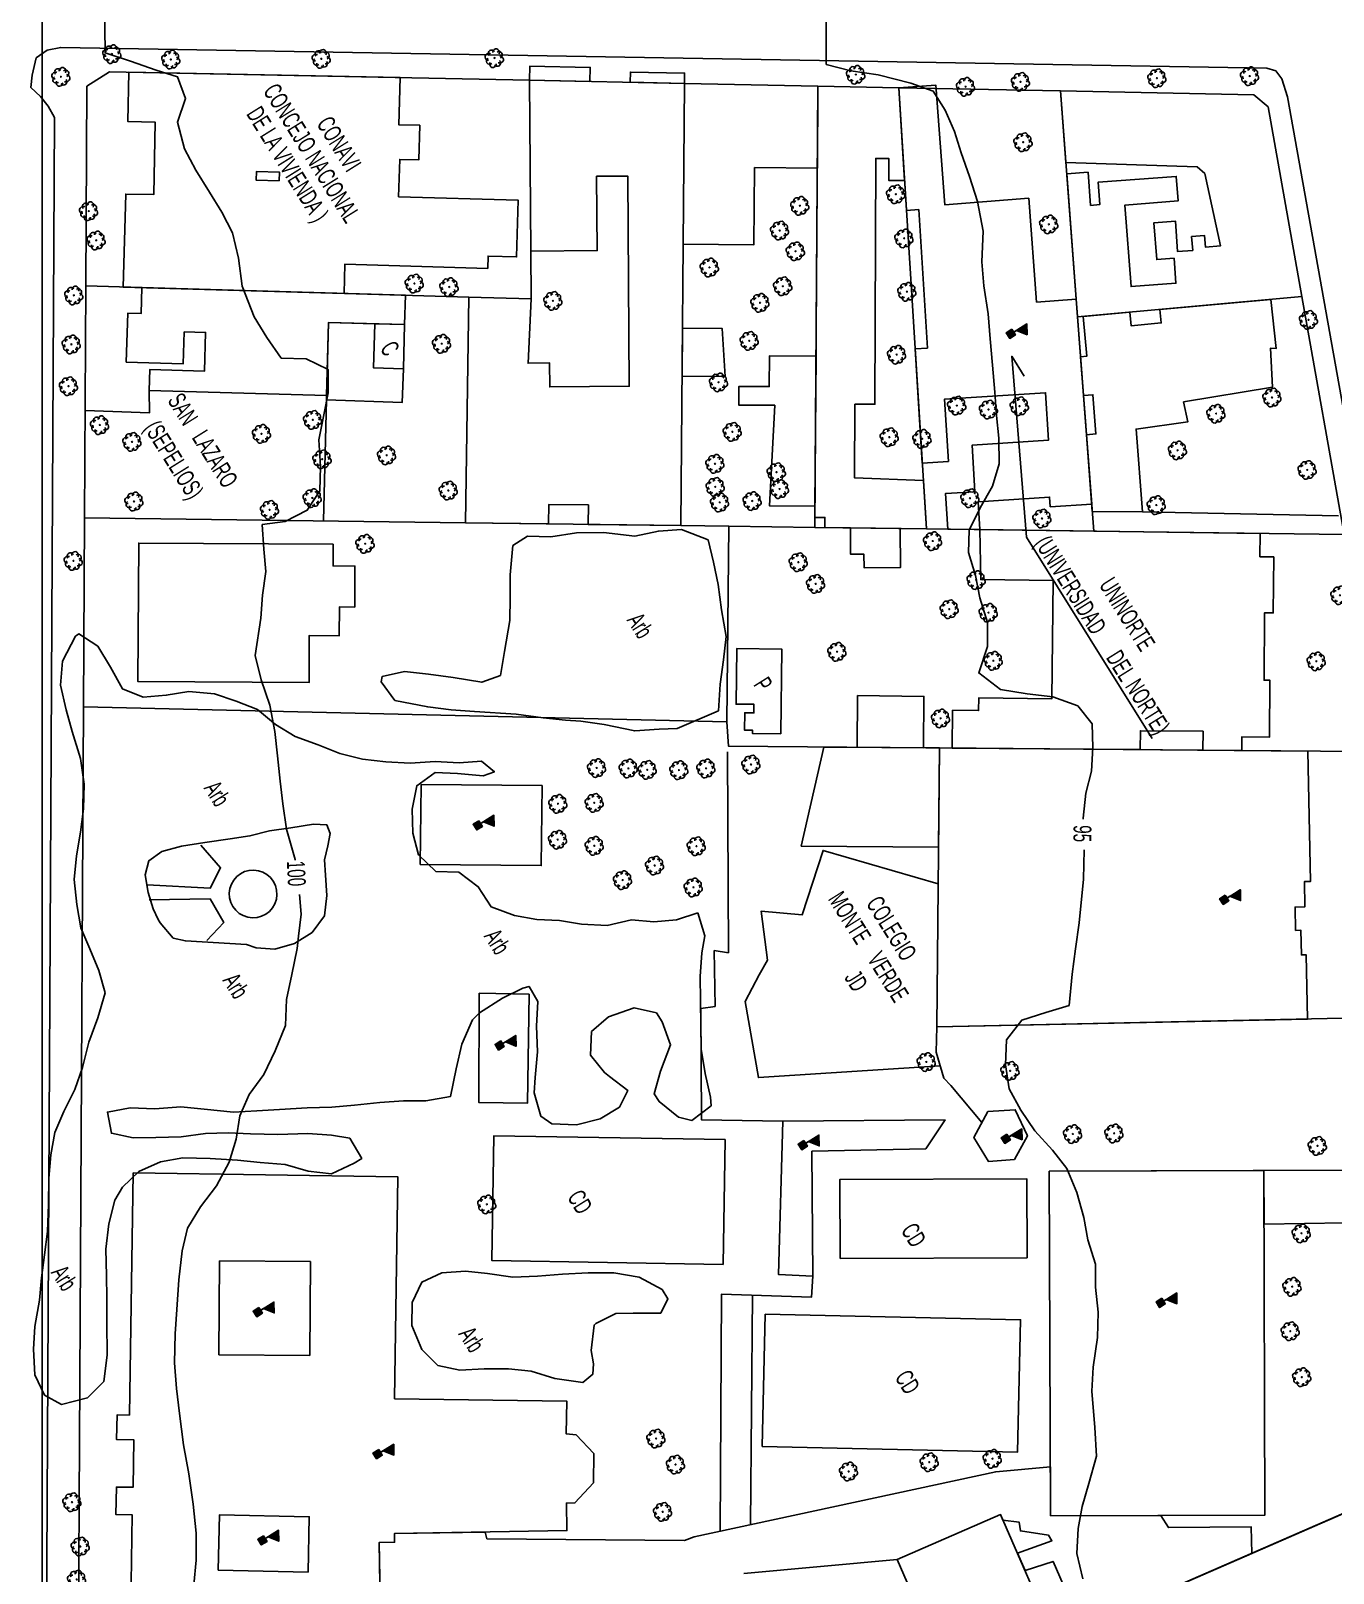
# Model space of a CAD drawing. Header units: millimetres. Extents: x 438774 to 440085, y 7202522 to 7203572.
# Drawn here: x 438781.2 to 438927.1, y 7202859.7 to 7203032.5 of the extents above; entities that cross this region are included whole.
import ezdxf

# ---------------------------------------------------------------- set-up
doc = ezdxf.new("R2010")
doc.units = ezdxf.units.MM
doc.linetypes.add('00', pattern=[10, 0, -10])
for name, color, linetype in [('0505', 1, 'Continuous'), ('0506', 1, 'Continuous'), ('0603', 1, 'Continuous'), ('0611', 30, 'Continuous'), ('0707', 7, 'Continuous'), ('0801', 10, 'Continuous'), ('0802', 7, 'Continuous'), ('0803', 160, 'Continuous'), ('0804', 170, 'Continuous'), ('0811', 10, 'Continuous'), ('0812', 7, 'Continuous'), ('0821', 10, 'Continuous'), ('0822', 7, 'Continuous'), ('0835', 7, 'Continuous'), ('0836', 7, 'Continuous'), ('0869', 7, 'Continuous'), ('0870', 7, 'Continuous'), ('1005', 3, 'Continuous'), ('1006', 3, 'Continuous'), ('1007', 3, 'Continuous')]:
    doc.layers.add(name, color=color, linetype=linetype)
doc.styles.add('02', font='swissc.ttf')

# ---------------------------------------------------------------- blocks, each defined once
blk = doc.blocks.new('15')
for p, q in [((-0.38, 0.75), (0.37, 0.75)), ((-0.38, 0.73), (0.37, 0.73)), ((-0.38, 0.72), (0.37, 0.72)), ((-0.38, 0.7), (0.37, 0.7)), ((-0.38, 0.69), (0.37, 0.69)), ((-0.38, 0.67), (0.37, 0.67)), ((-0.38, 0.66), (0.37, 0.66)), ((-0.38, 0.64), (0.37, 0.64)), ((-0.38, 0.63), (0.37, 0.63)), ((-0.38, 0.61), (0.37, 0.61)), ((-0.38, 0.6), (0.37, 0.6)), ((-0.38, 0.58), (0.37, 0.58)), ((-0.38, 0.57), (0.37, 0.57)), ((-0.38, 0.55), (0.37, 0.55)), ((-0.38, 0.54), (0.37, 0.54)), ((-0.38, 0.52), (0.37, 0.52)), ((-0.38, 0.51), (0.37, 0.51)), ((-0.38, 0.49), (0.37, 0.49)), ((-0.38, 0.48), (0.37, 0.48)), ((-0.38, 0.46), (0.37, 0.46)), ((-0.38, 0.45), (0.37, 0.45)), ((-0.38, 0.43), (0.37, 0.43)), ((-0.38, 0.42), (0.37, 0.42)), ((-0.38, 0.4), (0.37, 0.4)), ((-0.38, 0.39), (0.37, 0.39)), ((-0.38, 0.37), (0.37, 0.37)), ((-0.38, 0.36), (0.37, 0.36)), ((-0.38, 0.34), (0.37, 0.34)), ((-0.38, 0.33), (0.37, 0.33)), ((-0.38, 0.31), (0.37, 0.31)), ((-0.38, 0.3), (0.37, 0.3)), ((-0.38, 0.28), (0.37, 0.28)), ((-0.38, 0.27), (0.37, 0.27)), ((-0.38, 0.25), (0.37, 0.25)), ((-0.38, 0.24), (0.37, 0.24)), ((-0.38, 0.22), (0.37, 0.22)), ((-0.38, 0.21), (0.37, 0.21)), ((-0.38, 0.19), (0.37, 0.19)), ((-0.38, 0.18), (0.37, 0.18)), ((-0.38, 0.16), (0.37, 0.16)), ((-0.38, 0.15), (0.37, 0.15)), ((-0.38, 0.13), (0.37, 0.13)), ((-0.38, 0.12), (0.37, 0.12)), ((-0.38, 0.1), (0.37, 0.1)), ((-0.38, 0.09), (0.37, 0.09)), ((-0.38, 0.07), (0.37, 0.07)), ((-0.38, 0.06), (0.37, 0.06)), ((-0.38, 0.04), (0.37, 0.04)), ((-0.38, 0.03), (0.37, 0.03)), ((-0.38, 0.01), (0.37, 0.01))]:
    blk.add_line(p, q)
for points in [[(0, 0), (0, 2.5), (1.05, 1.88), (0, 1.12)], [(-0.38, 0.75), (0.37, 0.75), (0.37, 0), (-0.38, 0)]]:
    blk.add_lwpolyline(points, close=True)
blk.add_lwpolyline([(0.01, 2.48), (0.01, 1.17), (1.02, 1.88), (0.03, 2.48), (0.03, 1.23), (0.97, 1.88), (0.04, 2.42), (0.04, 1.28), (0.93, 1.88), (0.06, 2.38), (0.06, 1.33), (0.89, 1.88), (0.07, 2.33), (0.07, 1.38), (0.84, 1.88), (0.09, 2.28), (0.09, 1.42), (0.79, 1.88), (0.1, 2.23), (0.1, 1.48), (0.75, 1.88), (0.12, 2.17), (0.12, 1.53), (0.7, 1.88), (0.13, 2.12), (0.13, 1.58), (0.66, 1.88), (0.15, 2.08), (0.15, 1.62), (0.61, 1.88), (0.16, 2.03), (0.16, 1.67), (0.55, 1.88), (0.18, 2), (0.18, 1.7), (0.51, 1.88), (0.19, 1.95), (0.19, 1.75), (0.46, 1.88), (0.21, 1.92), (0.21, 1.78), (0.42, 1.88), (0.22, 1.9), (0.22, 1.8), (0.37, 1.88), (0.24, 1.88), (0.24, 1.83), (0.3, 1.85), (0.24, 1.85)])
blk = doc.blocks.new('09')
for p, q in [((-0.04, 0.01), (0.04, 0.01)), ((-0.02, 0.03), (0.02, 0.03)), ((0, 0.05), (0, 0.05)), ((-0.04, -0.01), (0.04, -0.01)), ((-0.02, -0.03), (0.02, -0.03))]:
    blk.add_line(p, q)
for points in [[(-0.61, 0.39), (-0.76, 0.34), (-0.88, 0.27), (-0.97, 0.13), (-1, 0), (-0.96, -0.15), (-0.88, -0.26), (-0.83, -0.31), (-0.73, -0.36), (-0.58, -0.38)], [(-0.12, 0.67), (-0.2, 0.77), (-0.32, 0.84), (-0.46, 0.87), (-0.62, 0.83), (-0.74, 0.77), (-0.81, 0.63), (-0.83, 0.49), (-0.83, 0.42), (-0.79, 0.32), (-0.69, 0.22), (-0.62, 0.16)], [(-0.41, 0.6), (-0.39, 0.72), (-0.35, 0.82), (-0.3, 0.88), (-0.18, 0.96), (-0.03, 1), (0.1, 0.96), (0.24, 0.87), (0.31, 0.75), (0.36, 0.62), (0.37, 0.55)], [(0.11, 0.66), (0.19, 0.71), (0.31, 0.78), (0.42, 0.81), (0.49, 0.81), (0.63, 0.78), (0.76, 0.7), (0.82, 0.58), (0.84, 0.41), (0.81, 0.28), (0.75, 0.16), (0.69, 0.06)], [(0.67, -0.42), (0.8, -0.38), (0.91, -0.29), (0.99, -0.14), (1.01, -0.01), (0.95, 0.14), (0.86, 0.24), (0.8, 0.29), (0.7, 0.32), (0.56, 0.34)], [(-0.14, -0.69), (-0.19, -0.75), (-0.3, -0.83), (-0.4, -0.87), (-0.48, -0.87), (-0.61, -0.83), (-0.74, -0.75), (-0.8, -0.63), (-0.83, -0.47), (-0.79, -0.33), (-0.7, -0.18), (-0.64, -0.12)], [(-0.38, -0.63), (-0.34, -0.76), (-0.26, -0.88), (-0.13, -0.97), (0.01, -1.01), (0.15, -0.97), (0.27, -0.88), (0.32, -0.83), (0.36, -0.73), (0.38, -0.57)], [(0.15, -0.7), (0.32, -0.83), (0.46, -0.87), (0.62, -0.85), (0.74, -0.79), (0.83, -0.66), (0.86, -0.52), (0.86, -0.45), (0.83, -0.34), (0.74, -0.24), (0.67, -0.18)]]:
    blk.add_lwpolyline(points)
blk.add_lwpolyline([(0, -0.05), (-0.05, 0), (0, 0.05), (0.05, 0)], close=True)

msp = doc.modelspace()

# ---------------------------------------------------------------- linework, layer by layer
msp.add_lwpolyline([(440081.59, 7203556.96), (438782.49, 7203556.96), (438782.49, 7202523.15), (440081.59, 7202523.15)], close=True)
at = {"layer": '0505', "linetype": 'Continuous', "flags": 128}
for points, elevation in [([(438789.4, 7203041.23), (438789.54, 7203030.04), (438792.37, 7203029.1), (438795.27, 7203028.11), (438797.67, 7203027.34), (438798.55, 7203024.92), (438797.64, 7203022.26), (438798.45, 7203019.27), (438799.69, 7203016.9), (438801.23, 7203014.44), (438802.61, 7203012.19), (438803.82, 7203009.86), (438804.5, 7203007.03), (438804.9, 7203003.89), (438806.25, 7203000.46), (438807.65, 7202998.16), (438809.28, 7202995.85), (438812.07, 7202995.75), (438814.52, 7202994.57), (438814.52, 7202991.95), (438814.06, 7202989.47), (438813.48, 7202986.67), (438813.67, 7202983.71), (438813.59, 7202980.97), (438812.19, 7202978.79), (438809.7, 7202977.52), (438807.15, 7202977.18), (438807.31, 7202974.43), (438807.55, 7202971.92), (438807.18, 7202969.29), (438806.98, 7202966.69), (438806.37, 7202962.52), (438807.01, 7202959.78), (438807.99, 7202956.94), (438808.55, 7202953.99), (438808.87, 7202951.29), (438809.16, 7202948.42), (438809.47, 7202945.89), (438809.88, 7202943.05), (438810.84, 7202939.67)], 100), ([(438870.34, 7203039.9), (438870.35, 7203028.74), (438873.09, 7203028.03), (438876.16, 7203027.57), (438879.84, 7203026.65), (438882.34, 7203025.76), (438883.69, 7203023.6), (438884.71, 7203021.22), (438885.45, 7203018.82), (438886.41, 7203016.2), (438887.3, 7203013.4), (438887.92, 7203010.05), (438887.8, 7203006.63), (438888, 7203003.95), (438888.51, 7203000.8), (438888.72, 7202997.99), (438888.99, 7202995.03), (438889.24, 7202992.03), (438889.41, 7202989.41), (438889.7, 7202986.86), (438889.73, 7202984.01), (438888.96, 7202981.5), (438887.58, 7202979.05), (438886.36, 7202976.57), (438886.3, 7202974.06), (438887.07, 7202971.5), (438887.56, 7202968.98), (438888.4, 7202966.2), (438888.4, 7202963.51), (438887.44, 7202960.57), (438889.88, 7202958.71), (438892.87, 7202958.21), (438895.74, 7202957.88), (438898.53, 7202956.88), (438900.14, 7202954.86), (438900.22, 7202952.21), (438900.07, 7202949.57), (438899.42, 7202947.1), (438899.12, 7202944.29)], 95), ([(438899.24, 7202940.73), (438899.19, 7202937.44), (438898.68, 7202932.55), (438898.29, 7202929.67), (438897.92, 7202926.81), (438897.56, 7202923.32), (438894.94, 7202922.51), (438892.25, 7202921.66), (438890.56, 7202919.46), (438890.44, 7202916.67), (438890.86, 7202913.98), (438892.16, 7202911.57), (438893.72, 7202909.27), (438895.71, 7202907.08), (438897.31, 7202905.05), (438898.41, 7202902.34), (438899.2, 7202899.57), (438899.65, 7202897.06), (438900.5, 7202894.33), (438900.52, 7202891.75), (438900.82, 7202888.93), (438900.76, 7202886.09), (438900.25, 7202882.78), (438900.12, 7202880.11), (438900.44, 7202876.01), (438900.62, 7202872.8), (438899.76, 7202869.75), (438899.02, 7202867.19), (438898.58, 7202864.71), (438898.41, 7202861.89), (438899.11, 7202859.06)], 95), ([(438811.31, 7202935.75), (438811.52, 7202933.52), (438811.2, 7202931.07), (438811.08, 7202929.7), (438810.47, 7202926.76), (438809.85, 7202923.96), (438809.75, 7202921.07), (438808.6, 7202918.21), (438807.34, 7202915.57), (438805.7, 7202913.34), (438804.63, 7202910.96), (438804.22, 7202908.34), (438803.43, 7202905.75), (438802.03, 7202903.1), (438800.22, 7202900.76), (438798.78, 7202898.34), (438798.16, 7202895.82), (438797.81, 7202892.58), (438797.58, 7202889.23), (438797.4, 7202886.53), (438797.33, 7202883.26), (438797.53, 7202880.4), (438797.88, 7202877.6), (438798.31, 7202874.07), (438798.91, 7202870.82), (438799.41, 7202867.44), (438799.74, 7202864.17), (438799.75, 7202861.15), (438799.47, 7202858.39)], 100)]:
    msp.add_lwpolyline(points, dxfattribs=dict(at, elevation=elevation))
at = {"layer": '0505', "linetype": '00', "flags": 128}
for points, elevation in [([(438899.12, 7202944.29), (438899.24, 7202940.73)], 95), ([(438810.84, 7202939.67), (438811.31, 7202935.75)], 100)]:
    msp.add_lwpolyline(points, dxfattribs=dict(at, elevation=elevation))
at = {"layer": '0603', "linetype": 'Continuous', "flags": 128}
for points in [[(438783.88, 7203022.78), (438783.17, 7203024.05), (438782.29, 7203025.15), (438781.22, 7203026.15), (438781.35, 7203027.53), (438781.8, 7203029.47)], [(438783.03, 7202667.25), (438782.32, 7202668.38), (438782, 7202670.62), (438783.88, 7203022.78)]]:
    msp.add_lwpolyline(points, dxfattribs=at)
at = {"layer": '0611', "linetype": 'Continuous', "flags": 128}
msp.add_lwpolyline([(438781.8, 7203029.47), (438783.05, 7203030.33), (438784.57, 7203030.65), (438919.72, 7203028.34), (438920.71, 7203028.04), (438921.41, 7203027.12), (438922.04, 7203025.11), (438938.13, 7202935.19), (438949.85, 7202869.34), (438960.68, 7202812.84), (438974.05, 7202737.28), (438974.03, 7202734.9), (438973.24, 7202733.87), (438971.92, 7202733.06), (438867.17, 7202695.44), (438784.62, 7202666.35)], dxfattribs=at)
at = {"layer": '0707', "linetype": 'Continuous', "flags": 128}
for points in [[(438953.82, 7202832.72), (438946.44, 7202874.29), (438941.01, 7202904.88), (438937.96, 7202922.07), (438936.01, 7202933.06), (438935.23, 7202937.48), (438932.7, 7202951.74), (438928.38, 7202976.08), (438923.65, 7203002.74), (438919.88, 7203023.98), (438918.27, 7203025.33), (438896.59, 7203025.77), (438878.47, 7203026.13), (438869.42, 7203026.32), (438854.45, 7203026.62), (438837.11, 7203026.97), (438790.05, 7203027.92), (438787.5, 7203026.29), (438787.38, 7203003.92), (438787.23, 7202977.96), (438787.12, 7202956.76), (438786.11, 7202771.69)], [(438837.11, 7203026.97), (438837.25, 7203007.83), (438837.29, 7203002.47), (438830.29, 7203002.67), (438787.38, 7203003.92)], [(438854.45, 7203026.62), (438854.07, 7202977.07)], [(438869.42, 7203026.32), (438869.07, 7202976.87)], [(438881.57, 7202976.7), (438878.47, 7203026.13)], [(438900.33, 7202976.45), (438898.5, 7203000.45), (438896.59, 7203025.77)], [(438830.29, 7203002.67), (438829.94, 7202977.39)], [(438898.5, 7203000.45), (438923.65, 7203002.74)], [(438794.48, 7202992.2), (438794.51, 7202989.69), (438787.3, 7202989.95)], [(438814.02, 7202977.61), (438814.35, 7202991.16)], [(438905.8, 7202978.61), (438927.75, 7202978.15)], [(438928.38, 7202976.08), (438900.33, 7202976.45), (438881.57, 7202976.7), (438869.07, 7202976.87), (438859.44, 7202976.99), (438854.07, 7202977.07), (438829.94, 7202977.39), (438787.23, 7202977.96)], [(438859.2, 7202955.09), (438859.44, 7202976.99)], [(438932.7, 7202951.74), (438930.14, 7202951.76), (438859.4, 7202952.35), (438859.2, 7202955.09), (438787.12, 7202956.76)], [(438937.96, 7202922.07), (438929.99, 7202921.91), (438882.74, 7202920.93)], [(438887.79, 7202910.19), (438884.32, 7202914.35), (438883.54, 7202915.18), (438882.66, 7202918.08), (438882.74, 7202920.93)], [(438941.01, 7202904.88), (438895.34, 7202904.73)], [(438858.46, 7202864.42), (438858.62, 7202890.98), (438868.7, 7202890.63), (438868.83, 7202892.97)], [(438862.1, 7202890.86), (438861.86, 7202865.15)], [(438946.44, 7202874.29), (438866.32, 7202839.38), (438786.62, 7202837.98)]]:
    msp.add_lwpolyline(points, dxfattribs=at)
at = {"layer": '0801', "linetype": 'Continuous', "flags": 128}
for points in [[(438791.56, 7203003.79), (438816.31, 7203003.07), (438816.4, 7203006.35), (438832.42, 7203005.88), (438832.46, 7203007.27), (438835.64, 7203007.18), (438835.82, 7203013.54), (438822.43, 7203013.92), (438822.56, 7203018.1), (438824.68, 7203018.04), (438824.79, 7203021.92), (438822.44, 7203021.99), (438822.59, 7203027.26), (438792.2, 7203027.88), (438792.1, 7203022.33), (438795.16, 7203022.27), (438794.99, 7203014.16), (438791.86, 7203014.22), (438791.56, 7203003.79)], [(438837.11, 7203026.97), (438837.25, 7203007.83), (438844.68, 7203007.89), (438844.62, 7203016.22), (438848.1, 7203016.24), (438848.28, 7202992.69), (438839.37, 7202992.61), (438839.35, 7202995.29), (438836.93, 7202995.26), (438837.29, 7203002.47), (438830.29, 7203002.67), (438829.94, 7202977.39), (438839.24, 7202977.26), (438839.27, 7202979.44), (438843.7, 7202979.39), (438843.68, 7202977.2), (438854.07, 7202977.07), (438854.45, 7203026.62), (438837.11, 7203026.97)], [(438869.42, 7203026.32), (438854.45, 7203026.62), (438854.31, 7203008.59), (438862.25, 7203008.53), (438862.32, 7203017.18), (438869.35, 7203017.13), (438869.42, 7203026.32)], [(438878.47, 7203026.13), (438869.42, 7203026.32), (438869.07, 7202977.99), (438870.2, 7202977.98), (438870.19, 7202976.85), (438881.57, 7202976.7), (438881.23, 7202982.11), (438873.53, 7202982.42), (438873.56, 7202990.66), (438875.8, 7202990.66), (438875.9, 7203018.21), (438877.35, 7203018.21), (438877.35, 7203015.75), (438879.12, 7203015.74), (438878.47, 7203026.13)], [(438923.65, 7203002.74), (438898.5, 7203000.45), (438897.29, 7203016.48), (438899.69, 7203016.67), (438899.97, 7203012.95), (438900.99, 7203013.03), (438900.8, 7203015.54), (438909.56, 7203016.2), (438909.78, 7203013.45), (438903.82, 7203012.99), (438904.51, 7203003.85), (438909.53, 7203004.23), (438909.32, 7203007.02), (438907.39, 7203006.87), (438907.07, 7203011.01), (438909.47, 7203011.19), (438909.72, 7203007.78), (438911.41, 7203007.91), (438911.29, 7203009.45), (438912.75, 7203009.56), (438912.84, 7203008.28), (438914.54, 7203008.42), (438912.77, 7203016.52), (438911.91, 7203017.27), (438897.2, 7203017.74), (438896.59, 7203025.77), (438918.27, 7203025.33), (438919.88, 7203023.98), (438923.65, 7203002.74)], [(438809.06, 7203015.71), (438806.48, 7203015.76), (438806.5, 7203016.73), (438809.08, 7203016.68), (438809.06, 7203015.71)], [(438920.18, 7203002.42), (438907.74, 7203001.29), (438907.88, 7202999.78), (438904.51, 7202999.47), (438904.37, 7203000.98), (438899.14, 7203000.5), (438899.54, 7202996.05), (438898.84, 7202995.98), (438899.17, 7202991.66), (438900.22, 7202991.73), (438900.56, 7202987.34), (438899.51, 7202987.25), (438900.16, 7202978.66), (438905.8, 7202978.61), (438905.07, 7202987.88), (438910.86, 7202988.68), (438910.39, 7202990.93), (438920.37, 7202992.6), (438920.12, 7202996.94), (438920.75, 7202996.91), (438920.18, 7203002.42)], [(438854.2, 7202993.8), (438854.24, 7202999.19), (438858.69, 7202999.15), (438859.03, 7202993.76), (438854.2, 7202993.8)], [(438869.08, 7202979.24), (438869.2, 7202996.05), (438863.98, 7202996.09), (438863.96, 7202992.65), (438860.56, 7202992.67), (438860.55, 7202990.57), (438864.58, 7202990.55), (438864, 7202979.28), (438869.08, 7202979.24)], [(438878.64, 7202976.74), (438873.06, 7202976.81), (438873.08, 7202973.86), (438874.57, 7202973.87), (438874.58, 7202972.35), (438878.68, 7202972.39), (438878.64, 7202976.74)], [(438815.11, 7202975), (438793.31, 7202975.12), (438793.22, 7202959.59), (438812.4, 7202959.48), (438812.42, 7202964.76), (438815.77, 7202964.74), (438815.79, 7202967.96), (438817.51, 7202967.95), (438817.53, 7202972.54), (438815.09, 7202972.55), (438815.11, 7202975)], [(438884.47, 7202952.14), (438905.53, 7202951.97), (438905.55, 7202954.09), (438912.57, 7202954.03), (438912.55, 7202951.91), (438916.91, 7202951.87), (438916.93, 7202953.41), (438920.02, 7202953.38), (438920.07, 7202959.74), (438919.41, 7202959.74), (438919.47, 7202967.3), (438920.43, 7202967.29), (438920.49, 7202973.56), (438918.95, 7202973.58), (438918.97, 7202976.2), (438887.56, 7202976.62), (438887.66, 7202971.02), (438895.78, 7202970.91), (438895.61, 7202957.65), (438887.43, 7202957.76), (438887.41, 7202956.35), (438884.5, 7202956.39), (438884.47, 7202952.14)], [(438873.81, 7202952.23), (438881.24, 7202952.17), (438881.3, 7202957.94), (438873.86, 7202958.02), (438873.81, 7202952.23)]]:
    msp.add_lwpolyline(points, close=True, dxfattribs=at)
at = {"layer": '0803', "linetype": 'Continuous', "flags": 128}
for points in [[(438837.11, 7203026.97), (438843.87, 7203026.84), (438843.9, 7203028.41), (438837.14, 7203028.55), (438837.11, 7203026.97)], [(438854.45, 7203026.62), (438848.38, 7203026.74), (438848.41, 7203027.89), (438854.48, 7203027.78), (438854.45, 7203026.62)], [(438865.27, 7202953.74), (438865.36, 7202963.24), (438860.31, 7202963.29), (438860.25, 7202957.06), (438862.24, 7202957.05), (438862.24, 7202956.09), (438861.22, 7202956.1), (438861.2, 7202954.15), (438862.09, 7202954.14), (438862.09, 7202953.77), (438865.27, 7202953.74)]]:
    msp.add_lwpolyline(points, close=True, dxfattribs=at)
at = {"layer": '0811', "linetype": 'Continuous', "flags": 128}
for points in [[(438878.47, 7203026.13), (438879.33, 7203012.39), (438880.71, 7203012.48), (438881.69, 7202996.96), (438880.3, 7202996.87), (438881.11, 7202984.08), (438884.03, 7202984.26), (438883.6, 7202991.25), (438894.92, 7202991.96), (438895.25, 7202986.63), (438886.69, 7202986.08), (438887.01, 7202980.86), (438883.71, 7202980.65), (438883.98, 7202976.67), (438887.56, 7202976.62), (438887.37, 7202979.75), (438895.37, 7202980.26), (438895.44, 7202979.19), (438900.09, 7202979.48), (438898.35, 7203002.44), (438893.91, 7203002.11), (438893.03, 7203013.74), (438883.62, 7203013.02), (438882.64, 7203026.4), (438878.47, 7203026.13)], [(438883.02, 7202952.16), (438882.92, 7202941.03), (438867.54, 7202941.16), (438870.07, 7202952.26), (438883.02, 7202952.16)], [(438882.74, 7202920.93), (438924.29, 7202921.79), (438924.14, 7202928.98), (438923.6, 7202928.97), (438923.54, 7202931.73), (438922.94, 7202931.71), (438922.89, 7202934.34), (438923.99, 7202934.36), (438923.93, 7202937.18), (438924.61, 7202937.19), (438924.32, 7202951.81), (438883.02, 7202952.16), (438882.74, 7202920.93)], [(438824.94, 7202948.08), (438838.51, 7202947.94), (438838.42, 7202938.98), (438824.85, 7202939.12), (438824.94, 7202948.08)], [(438837.05, 7202924.58), (438836.86, 7202912.35), (438831.41, 7202912.44), (438831.46, 7202924.67), (438837.05, 7202924.58)], [(438891.44, 7202906.05), (438888.53, 7202905.82), (438886.89, 7202908.52), (438888.46, 7202911.42), (438891.52, 7202911.63), (438892.89, 7202908.7), (438891.44, 7202906.05)], [(438881.51, 7202907.25), (438868.74, 7202906.97), (438868.83, 7202892.97), (438864.98, 7202893.18), (438865.48, 7202910.33), (438883.66, 7202910.48), (438881.51, 7202907.25)], [(438895.34, 7202904.73), (438919.38, 7202904.81), (438919.51, 7202866.21), (438895.48, 7202866.13), (438895.34, 7202904.73)], [(438942.02, 7202899.17), (438919.4, 7202898.82), (438919.38, 7202904.81), (438941.01, 7202904.88), (438942.02, 7202899.17)], [(438812.47, 7202884.1), (438802.29, 7202884.17), (438802.36, 7202894.68), (438812.54, 7202894.61), (438812.47, 7202884.1)], [(438812.28, 7202859.83), (438802.21, 7202860.05), (438802.35, 7202866.23), (438812.41, 7202866.02), (438812.28, 7202859.83)], [(438895.98, 7202852.3), (438884.37, 7202847.24), (438878.28, 7202861.22), (438889.88, 7202866.27), (438895.98, 7202852.3)]]:
    msp.add_lwpolyline(points, close=True, dxfattribs=at)
for points in [[(438820.37, 7202856.17), (438820.25, 7202863.12), (438821.97, 7202863.16), (438821.96, 7202864.13), (438841.29, 7202864.47), (438841.24, 7202867.56), (438842.19, 7202867.58), (438844.25, 7202869.81), (438844.31, 7202873.11), (438842.31, 7202875.22), (438841.21, 7202875.31), (438841.29, 7202878.96), (438821.97, 7202879.25), (438822.35, 7202904.09), (438792.69, 7202904.54), (438792.27, 7202877.42), (438790.88, 7202877.43), (438790.83, 7202874.67), (438792.76, 7202874.64), (438792.68, 7202869.32), (438790.8, 7202869.34), (438790.76, 7202866.26), (438792.58, 7202866.23), (438792.34, 7202851)], [(438820.32, 7202859.18), (438820.25, 7202863.12), (438821.97, 7202863.16), (438821.96, 7202864.13), (438832.12, 7202864.3), (438832.33, 7202863.55), (438854.46, 7202863.38), (438855.53, 7202863.79), (438889.35, 7202871.06), (438895.46, 7202871.6), (438895.48, 7202866.13), (438895.48, 7202866.13), (438907.84, 7202866.17), (438908.69, 7202864.81), (438917.98, 7202864.89), (438918.04, 7202861.91), (438898.99, 7202853.61), (438895.76, 7202861.01), (438892.62, 7202859.99), (438891.77, 7202861.93), (438895.64, 7202863.33), (438895.27, 7202863.96), (438892.1, 7202864.43), (438891.98, 7202865.4), (438890.15, 7202865.65), (438889.88, 7202866.27), (438878.28, 7202861.22), (438861.12, 7202859.65)]]:
    msp.add_lwpolyline(points, dxfattribs=at)
at = {"layer": '0812', "linetype": 'Continuous', "flags": 128}
msp.add_lwpolyline([(438906.88, 7202953.23), (438892.79, 7202975.77), (438891.14, 7202996.04), (438892.53, 7202993.81)], dxfattribs=at)
at = {"layer": '0821', "linetype": 'Continuous', "flags": 128}
for points in [[(438793.66, 7203003.74), (438823.19, 7203002.88), (438823.1, 7202999.59), (438814.59, 7202999.84), (438814.36, 7202991.63), (438794.48, 7202992.2), (438794.55, 7202994.55), (438800.67, 7202994.37), (438800.79, 7202998.72), (438798.4, 7202998.78), (438798.3, 7202995.2), (438791.91, 7202995.4), (438792.07, 7203000.87), (438793.57, 7203000.82), (438793.66, 7203003.74)], [(438822.96, 7202994.64), (438819.63, 7202994.74), (438819.78, 7202999.69), (438814.59, 7202999.84), (438814.35, 7202991.16), (438822.84, 7202990.88), (438822.96, 7202994.64)], [(438823.1, 7202999.59), (438819.78, 7202999.69), (438819.63, 7202994.74), (438822.96, 7202994.64), (438823.1, 7202999.59)], [(438945.13, 7202873.72), (438900.63, 7202854.33), (438904.57, 7202845.28), (438908.96, 7202847.19), (438909.32, 7202846.36), (438912.73, 7202847.84), (438912.45, 7202848.5), (438918.31, 7202851.04), (438919.03, 7202849.41), (438920.21, 7202849.93), (438921.1, 7202847.9), (438947.92, 7202859.59), (438944.79, 7202866.79), (438947.56, 7202868.01), (438945.13, 7202873.72)]]:
    msp.add_lwpolyline(points, close=True, dxfattribs=at)
at = {"layer": '0835', "linetype": 'Continuous', "flags": 128}
for points in [[(438859.01, 7202908.3), (438833.11, 7202908.71), (438832.88, 7202894.72), (438858.79, 7202894.29), (438859.01, 7202908.3)], [(438871.91, 7202894.97), (438871.87, 7202903.82), (438892.81, 7202903.9), (438892.85, 7202895.05), (438871.91, 7202894.97)], [(438863.51, 7202888.73), (438863.18, 7202873.9), (438891.78, 7202873.27), (438892.12, 7202888.1), (438863.51, 7202888.73)]]:
    msp.add_lwpolyline(points, close=True, dxfattribs=at)
at = {"layer": '0869', "linetype": 'Continuous', "flags": 128}
for points in [[(438859.27, 7202951.74), (438859.39, 7202929.22), (438857.79, 7202929.46), (438857.9, 7202923.21), (438856.31, 7202922.98), (438856.38, 7202910.49), (438865.48, 7202910.33)], [(438794.26, 7202936.82), (438801.33, 7202936.46), (438802.48, 7202938.72), (438800.28, 7202941.25)], [(438882.89, 7202936.95), (438870, 7202940.68), (438867.66, 7202933.48), (438863.06, 7202933.89), (438863.75, 7202928.4), (438862.83, 7202926.74), (438861.28, 7202923.77), (438862.74, 7202915.22), (438883.12, 7202916.55)], [(438794.47, 7202935.14), (438801.3, 7202935.24), (438802.83, 7202932.6), (438800.94, 7202930.6)]]:
    msp.add_lwpolyline(points, dxfattribs=at)
at = {"layer": '0870', "linetype": 'Continuous', "flags": 128}
msp.add_lwpolyline([(438808.39, 7202937.22), (438808.07, 7202937.63), (438807.68, 7202937.97), (438807.22, 7202938.23), (438806.72, 7202938.4), (438806.2, 7202938.47), (438805.68, 7202938.44), (438805.17, 7202938.3), (438804.71, 7202938.06), (438804.29, 7202937.75), (438803.95, 7202937.35), (438803.69, 7202936.9), (438803.52, 7202936.4), (438803.46, 7202935.88), (438803.49, 7202935.36), (438803.62, 7202934.85), (438803.86, 7202934.39), (438804.18, 7202933.97), (438804.57, 7202933.63), (438805.02, 7202933.37), (438805.52, 7202933.2), (438806.04, 7202933.13), (438806.57, 7202933.17), (438807.07, 7202933.3), (438807.54, 7202933.54), (438807.95, 7202933.85), (438808.3, 7202934.25), (438808.55, 7202934.7), (438808.73, 7202935.2), (438808.79, 7202935.72), (438808.76, 7202936.24), (438808.62, 7202936.75), (438808.39, 7202937.22)], close=True, dxfattribs=at)
at = {"layer": '1005'}
for points in [[(438858.27, 7202956.33), (438858.46, 7202959.29), (438858.83, 7202962.04), (438859.12, 7202964.63), (438858.62, 7202967.62), (438858.23, 7202970.49), (438857.73, 7202972.96), (438857.1, 7202975.46), (438854.13, 7202976.63), (438851.54, 7202976.46), (438848.91, 7202975.9), (438845.38, 7202976.31), (438842.38, 7202976.28), (438839.47, 7202975.82), (438836.87, 7202975.9), (438835.21, 7202974.83), (438834.93, 7202971.54), (438834.92, 7202969.02), (438834.9, 7202966.45), (438834.3, 7202962.95), (438833.84, 7202960.28), (438831.74, 7202959.52), (438828.56, 7202960.05), (438825.76, 7202960.43), (438823.1, 7202960.71), (438820.58, 7202960.15), (438820.48, 7202959.58), (438822.01, 7202957.46), (438825.69, 7202956.75), (438828.32, 7202956.42), (438830.95, 7202956.25), (438835.59, 7202955.96), (438838.62, 7202955.55), (438841.14, 7202955.26), (438842.84, 7202955.15), (438845.48, 7202954.78), (438848.88, 7202954.06), (438851.61, 7202954.25), (438853.63, 7202954.35)], [(438855.94, 7202933.69), (438853.57, 7202932.9), (438851.04, 7202932.69), (438848.54, 7202932.9), (438845.8, 7202932.27), (438842.93, 7202932.43), (438840.46, 7202932.82), (438837.93, 7202932.94), (438835.42, 7202933.4), (438832.79, 7202934.35), (438831.36, 7202936.61), (438829.19, 7202938.25), (438826.6, 7202938.32), (438824.65, 7202940.17), (438824.03, 7202942.62), (438823.96, 7202945.31), (438824.47, 7202947.92), (438826.53, 7202949.41), (438829.03, 7202949.28), (438831.92, 7202949.03), (438833.16, 7202949.5), (438831.73, 7202950.67), (438829.23, 7202950.49), (438826.51, 7202950.63), (438823.71, 7202950.46), (438820.99, 7202950.6), (438818.4, 7202950.9), (438815.83, 7202951.53), (438813.41, 7202952.5), (438810.85, 7202953.46), (438808.64, 7202954.79), (438806.6, 7202956.47), (438804.21, 7202957.4), (438801.8, 7202958.24), (438798.94, 7202958.5), (438796.4, 7202958.07), (438793.82, 7202957.84), (438791.5, 7202958.77), (438790.15, 7202961.22), (438788.74, 7202963.56), (438786.6, 7202964.93), (438786.22, 7202964.68), (438784.76, 7202961.89), (438784.54, 7202959.2), (438785.18, 7202956.44), (438785.85, 7202953.99), (438786.78, 7202950.96), (438787.2, 7202948.09), (438787.13, 7202945.32), (438786.78, 7202942.72), (438786.34, 7202940.08), (438786.08, 7202937.43), (438786.36, 7202934.63), (438786.82, 7202932.01), (438787.83, 7202929.67), (438788.85, 7202927.23), (438789.53, 7202924.71), (438788.71, 7202921.92), (438787.71, 7202919.2), (438787.01, 7202916.36), (438786.16, 7202913.91), (438784.93, 7202911.44), (438783.92, 7202909.07), (438783.46, 7202906.59), (438783.23, 7202903.96), (438783.21, 7202901), (438783.07, 7202898), (438782.75, 7202895.36), (438782.41, 7202892.8), (438782.2, 7202890.3), (438781.68, 7202887.34), (438781.5, 7202884.79), (438781.68, 7202881.92), (438782.76, 7202879.66), (438784.66, 7202878.61), (438787.55, 7202879.33), (438789.38, 7202881.18), (438789.76, 7202884.14), (438789.75, 7202887.77), (438789.72, 7202890.52), (438789.69, 7202893.05), (438789.62, 7202896.02), (438789.96, 7202898.83), (438790.64, 7202901.48), (438791.49, 7202902.96), (438793.33, 7202904.7), (438795.74, 7202905.77), (438798.26, 7202906.22), (438801.31, 7202906.18), (438804.38, 7202905.98), (438806.92, 7202905.72), (438809.7, 7202905.48), (438812.31, 7202904.73), (438814.9, 7202904.43), (438817.45, 7202905.63), (438818.29, 7202906.17), (438816.95, 7202908.44), (438814.91, 7202908.76), (438812.26, 7202908.98), (438808.91, 7202908.86), (438805.85, 7202908.92), (438803.33, 7202909.04), (438800.8, 7202908.95), (438798.08, 7202908.58), (438795.22, 7202908.5), (438792.69, 7202908.47), (438790.24, 7202908.99), (438789.8, 7202911.37), (438792.34, 7202911.83), (438795.13, 7202911.74), (438798.01, 7202911.96), (438800.64, 7202911.69), (438803.94, 7202911.37), (438806.55, 7202911.49), (438809.1, 7202911.67), (438812.19, 7202911.85), (438814.95, 7202911.91), (438817.49, 7202912.15), (438820.33, 7202912.45), (438822.96, 7202912.61), (438825.49, 7202912.64), (438828.25, 7202913.11), (438828.87, 7202916.19), (438829.52, 7202918.97), (438830.71, 7202921.71), (438831.51, 7202922.5), (438834.07, 7202924.12), (438836.36, 7202925.26), (438837.04, 7202925.44), (438838.04, 7202923.74), (438837.87, 7202920.98), (438837.98, 7202918.1), (438837.72, 7202915.24), (438837.62, 7202913.53), (438838.36, 7202910.9), (438839.58, 7202910.06), (438842.35, 7202909.95), (438845.02, 7202910.62), (438847.18, 7202911.91), (438848.12, 7202913.77), (438846.07, 7202915.34), (438845.49, 7202915.79), (438843.92, 7202917.75), (438844.05, 7202920.38), (438845.93, 7202922.05), (438848.82, 7202923.05), (438851.32, 7202922.49), (438851.96, 7202921.49), (438852.9, 7202918.89), (438851.76, 7202915.94), (438851.07, 7202913.42), (438851.64, 7202912.53), (438853.79, 7202910.79), (438855.28, 7202910.42), (438857.44, 7202912.07), (438857.36, 7202913.03), (438856.77, 7202915.7), (438856.33, 7202918.42), (438856.29, 7202921.01), (438856.27, 7202923.87), (438856.21, 7202926.56), (438856.42, 7202929.22), (438856.76, 7202931.11)], [(438805.4, 7202930.14), (438806.47, 7202929.77), (438808.56, 7202929.61), (438810.75, 7202930.26), (438812.75, 7202931.5), (438814.12, 7202933.34), (438814.39, 7202935.63), (438814.23, 7202937.91), (438814.11, 7202939.64), (438814.51, 7202941.19), (438814.75, 7202942.57), (438814.4, 7202943.54), (438812.88, 7202943.62), (438810.36, 7202943.21), (438807.97, 7202942.87), (438805.77, 7202942.3), (438803.57, 7202941.99), (438800.73, 7202941.55), (438798.11, 7202941.15), (438795.9, 7202940.55), (438794.45, 7202939.52), (438794.04, 7202937.96), (438794.38, 7202935.97), (438794.91, 7202934.14), (438795.49, 7202932.94), (438795.72, 7202932.58), (438797.18, 7202930.86), (438798.54, 7202930.54)], [(438843.08, 7202881.06), (438839.95, 7202881.52), (438837.29, 7202882.35), (438834.76, 7202882.6), (438832.01, 7202882.58), (438829.3, 7202882.43), (438826.82, 7202882.98), (438825.04, 7202884.76), (438823.92, 7202887.46), (438823.94, 7202890.03), (438825.02, 7202892.29), (438827.28, 7202893.37), (438829.91, 7202893.53), (438832.4, 7202893.29), (438835.22, 7202892.88), (438837.99, 7202892.99), (438840.81, 7202893.2), (438843.67, 7202893.34), (438846.53, 7202893.36), (438849.37, 7202892.85), (438851.98, 7202891.47), (438852.61, 7202890.43), (438851.8, 7202888.83), (438848.7, 7202888.84), (438846.78, 7202888.8), (438844.53, 7202887.69), (438844.33, 7202887.5), (438843.99, 7202884.66), (438844.26, 7202883.17), (438844.18, 7202881.98)]]:
    msp.add_lwpolyline(points, close=True, dxfattribs=at)

# ---------------------------------------------------------------- block references
at = {"layer": '0811', "rotation": 302}
for p in [(438890.71, 7202998.35), (438830.98, 7202943.29), (438914.63, 7202934.95), (438833.44, 7202918.63), (438890.15, 7202908.16), (438867.41, 7202907.46), (438806.34, 7202888.75), (438907.5, 7202889.78), (438819.76, 7202872.83), (438806.85, 7202863.18)]:
    msp.add_blockref('15', p, dxfattribs=at)
at = {"layer": '1007', "rotation": 302}
for p in [(438790.3, 7203029.91), (438796.91, 7203029.29), (438813.77, 7203029.37), (438833.17, 7203029.46), (438784.59, 7203027.36), (438873.66, 7203027.6), (438907.4, 7203027.2), (438917.79, 7203027.44), (438885.96, 7203026.25), (438892.12, 7203026.79), (438892.41, 7203020.03), (438878.14, 7203014.2), (438787.71, 7203012.31), (438867.39, 7203012.91), (438865.13, 7203010.13), (438895.29, 7203010.83), (438788.54, 7203009.03), (438879.07, 7203009.26), (438866.9, 7203007.81), (438857.26, 7203006), (438824.2, 7203004.2), (438828.09, 7203003.81), (438865.48, 7203003.89), (438879.39, 7203003.28), (438786.04, 7203002.87), (438839.72, 7203002.25), (438862.92, 7203002.04), (438924.39, 7203000.12), (438861.72, 7202997.77), (438785.76, 7202997.38), (438827.26, 7202997.45), (438878.24, 7202996.23), (438785.44, 7202992.69), (438858.28, 7202993.13), (438920.3, 7202991.42), (438884.98, 7202990.52), (438888.53, 7202990.08), (438892, 7202990.45), (438914.03, 7202989.62), (438788.94, 7202988.34), (438807.07, 7202987.36), (438812.81, 7202988.92), (438859.83, 7202987.58), (438792.55, 7202986.45), (438877.42, 7202986.98), (438881.09, 7202986.8), (438813.86, 7202984.51), (438821.09, 7202984.95), (438857.88, 7202984), (438909.71, 7202985.51), (438864.77, 7202983.06), (438924.24, 7202983.31), (438828, 7202981), (438857.91, 7202981.41), (438865.12, 7202981.17), (438792.78, 7202979.78), (438807.97, 7202978.84), (438812.76, 7202980.16), (438858.41, 7202979.67), (438862.05, 7202979.83), (438886.45, 7202980.14), (438907.34, 7202979.37), (438894.52, 7202977.87), (438882.28, 7202975.34), (438818.68, 7202975.04), (438785.99, 7202973.12), (438867.22, 7202972.97), (438869.16, 7202970.54), (438887.15, 7202970.98), (438927.91, 7202969.27), (438884.13, 7202967.71), (438888.52, 7202967.32), (438871.56, 7202962.94), (438889.07, 7202961.93), (438925.26, 7202961.87), (438883.16, 7202955.48), (438844.62, 7202949.92), (438848.17, 7202949.87), (438850.29, 7202949.71), (438853.84, 7202949.68), (438856.88, 7202949.87), (438861.92, 7202950.31), (438840.28, 7202945.91), (438844.35, 7202946.01), (438840.25, 7202941.89), (438844.36, 7202941.2), (438855.8, 7202941.15), (438851.12, 7202938.99), (438847.53, 7202937.36), (438855.46, 7202936.54), (438881.56, 7202916.98), (438890.95, 7202915.98), (438897.97, 7202908.91), (438902.6, 7202908.98), (438925.39, 7202907.58), (438832.32, 7202901.03), (438923.59, 7202897.78), (438922.55, 7202891.8), (438922.34, 7202886.81), (438923.64, 7202881.67), (438851.28, 7202874.79), (438853.46, 7202871.87), (438881.89, 7202872.14), (438888.97, 7202872.53), (438872.86, 7202871.1), (438785.83, 7202867.66), (438852.02, 7202866.57), (438786.76, 7202862.69), (438786.36, 7202858.99)]:
    msp.add_blockref('09', p, dxfattribs=at)

# ---------------------------------------------------------------- texts
at = {"layer": '0506', "style": '02', "width": 0.75}
for s, rotation, p in [('95', 269, (438898.07, 7202943.53)), ('100', 273, (438809.9, 7202939.48))]:
    msp.add_text(s, height=2, rotation=rotation, dxfattribs=at).set_placement(p)
at = {"layer": '0802', "style": '02', "width": 0.75}
for s, p in [('CONCEJO NACIONAL', (438807.18, 7203025.77)), (' DE LA VIVIENDA ) ', (438805.05, 7203023.6)), ('CONAVI', (438813.17, 7203022.1))]:
    msp.add_text(s, height=2, rotation=302, dxfattribs=at).set_placement(p)
at = {"layer": '0804', "style": '02', "width": 0.75}
msp.add_text('P', height=2, rotation=302, dxfattribs=at).set_placement((438862.13, 7202959.26))
at = {"layer": '0812', "style": '02', "width": 0.75}
for s, p in [('(UNIVERSIDAD', (438893.63, 7202975.11)), ('UNINORTE', (438900.86, 7202970.42)), ('DEL', (438901.64, 7202962.28)), ('NORTE)', (438903.77, 7202959.06)), ('MONTE', (438870.49, 7202935.24)), ('COLEGIO', (438874.75, 7202934.74)), ('VERDE', (438874.87, 7202928.5))]:
    msp.add_text(s, height=2, rotation=302, dxfattribs=at).set_placement(p)
at = {"layer": '0822', "style": '02', "width": 0.75}
for s, p in [('C', (438820.28, 7202996.92)), ('SAN', (438796.48, 7202991.09)), ('(SEPELIOS)', (438793.85, 7202988.01)), ('LAZARO', (438799.2, 7202986.93))]:
    msp.add_text(s, height=2, rotation=302, dxfattribs=at).set_placement(p)
at = {"layer": '0836', "style": '02', "width": 0.75}
for p in [(438841.26, 7202901.82), (438878.65, 7202898.11), (438877.96, 7202881.64)]:
    msp.add_text('CD', height=2, rotation=302, dxfattribs=at).set_placement(p)
at = {"layer": '0870', "style": '02', "width": 0.75}
msp.add_text('JD', height=2, rotation=302, dxfattribs=at).set_placement((438872.32, 7202926.42))
at = {"layer": '1006', "style": '02', "width": 0.75}
for p in [(438847.94, 7202966.48), (438800.54, 7202947.66), (438831.93, 7202931.07), (438802.65, 7202926.12), (438783.41, 7202893.38), (438829.07, 7202886.5)]:
    msp.add_text('Arb', height=2, rotation=302, dxfattribs=at).set_placement(p)

doc.saveas('drawing.dxf')
